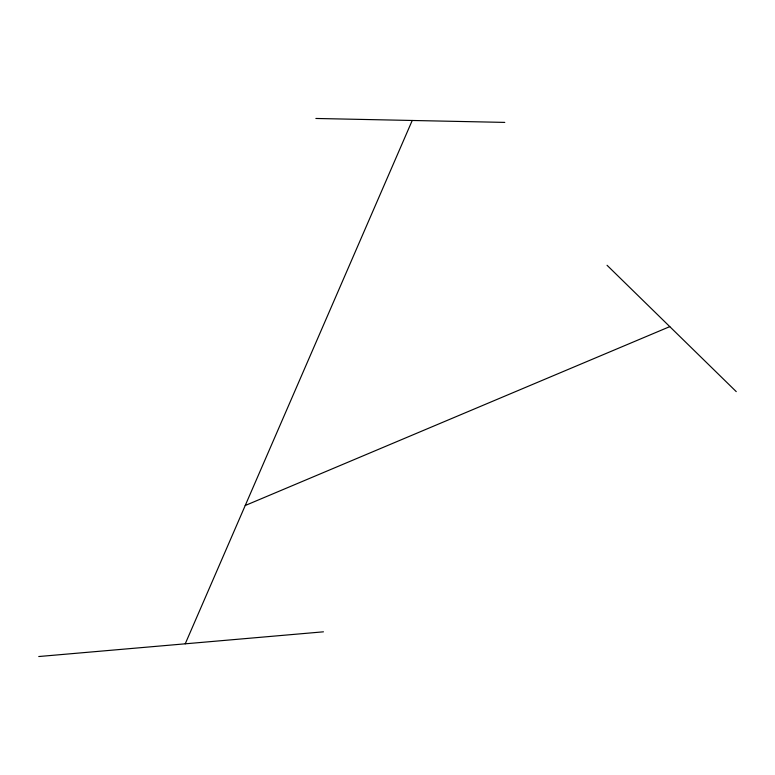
<?xml version="1.0" encoding="UTF-8"?>
<svg xmlns="http://www.w3.org/2000/svg" width="775" height="775" viewBox="0 0 775 775"><rect width="100%" height="100%" fill="white"/><g stroke="black" fill="none" stroke-linecap="round" stroke-linejoin="round"><path stroke-width="1.16" d="M185.235 643.812L412.232 120.474M245.22 505.513L669.784 326.624M38.75 656.532L323.456 631.819M315.871 118.468L504.777 122.402M607.048 265.282L736.25 391.617"/></g></svg>
